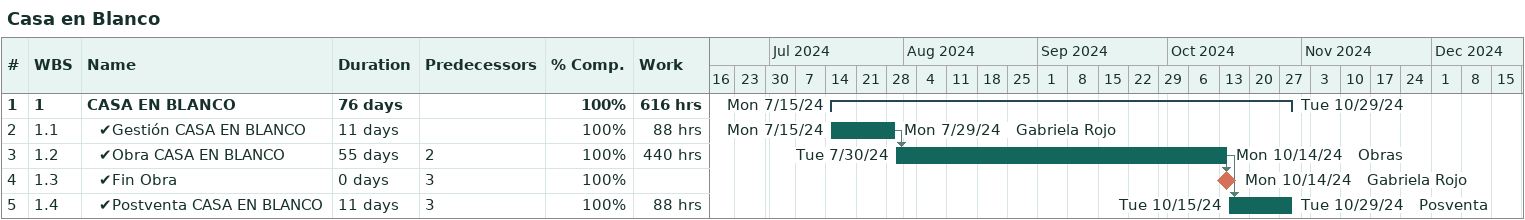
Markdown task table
Casa en Blanco

| ID | WBS | Task | Duration | Start | Finish | Predecessors | Resources | % complete | Work (h) |
|---|---|---|---|---|---|---|---|---|---|
| 1 | 1 | **CASA EN BLANCO** | 76d | 2024-07-15 | 2024-10-29 |  |  | 100 | 616 |
| 2 | 1.1 | ✔Gestión CASA EN BLANCO | 11d | 2024-07-15 | 2024-07-29 |  | Gabriela Rojo | 100 | 88 |
| 3 | 1.2 | ✔Obra CASA EN BLANCO | 55d | 2024-07-30 | 2024-10-14 | 2 | Obras | 100 | 440 |
| 4 | 1.3 | ✔Fin Obra | 0d | 2024-10-14 | 2024-10-14 | 3 | Gabriela Rojo | 100 |  |
| 5 | 1.4 | ✔Postventa CASA EN BLANCO | 11d | 2024-10-15 | 2024-10-29 | 3 | Posventa | 100 | 88 |
